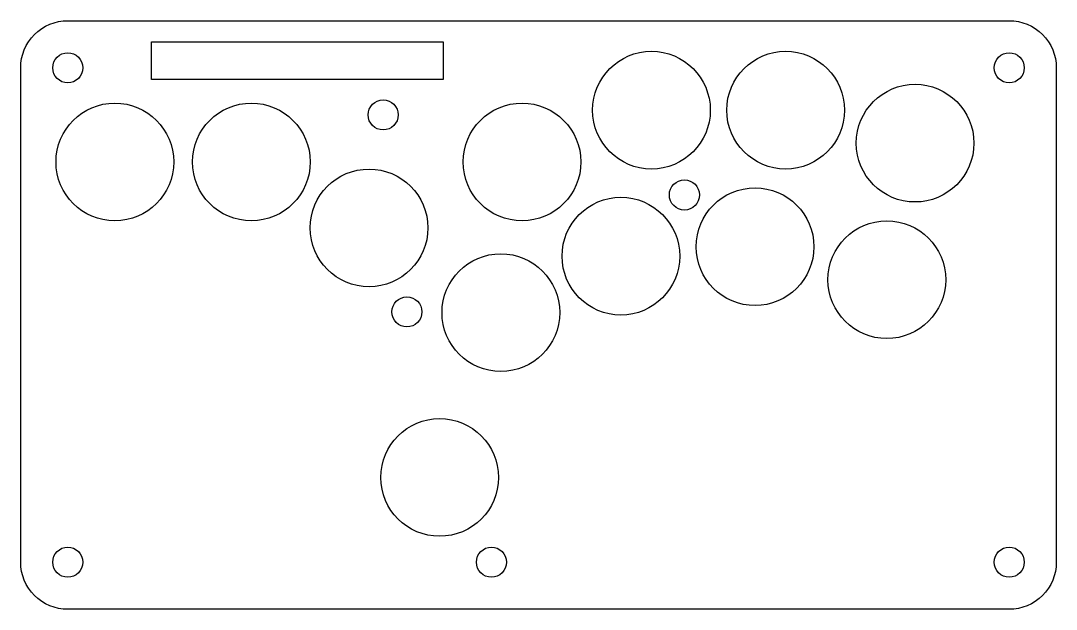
# Model space of a CAD drawing. Header units: millimetres. Extents: x 0 to 220, y -125 to 0.
import ezdxf

# ---------------------------------------------------------------- set-up
doc = ezdxf.new("R2010")
doc.units = ezdxf.units.MM
doc.layers.get('0').update_dxf_attribs({"linetype": 'CONTINUOUS'})

msp = doc.modelspace()

# ---------------------------------------------------------------- linework, layer by layer
msp.add_lwpolyline([(0, -115), (0, -10, -0.414214), (10, 0), (210, 0, -0.414214), (220, -10), (220, -115, -0.414214), (210, -125), (10, -125, -0.414214)], format="xyb", close=True)
msp.add_lwpolyline([(27.76, -12.47), (27.76, -4.47), (89.76, -4.47), (89.76, -12.47)], close=True)
for centre, radius in [((134, -19), 12.5), ((162.5, -19), 12.5), ((10, -10), 3.2), ((210, -10), 3.2), ((190, -26), 12.5), ((20, -30), 12.5), ((49, -30), 12.5), ((77, -20), 3.2), ((106.5, -30), 12.5), ((74, -44), 12.5), ((141, -37), 3.2), ((156, -48), 12.5), ((127.5, -50), 12.5), ((184, -55), 12.5), ((102, -62), 12.5), ((82.04, -61.84), 3.2), ((89, -97), 12.5), ((10, -115), 3.2), ((100, -115), 3.2), ((210, -115), 3.2)]:
    msp.add_circle(centre, radius)

doc.saveas('drawing.dxf')
